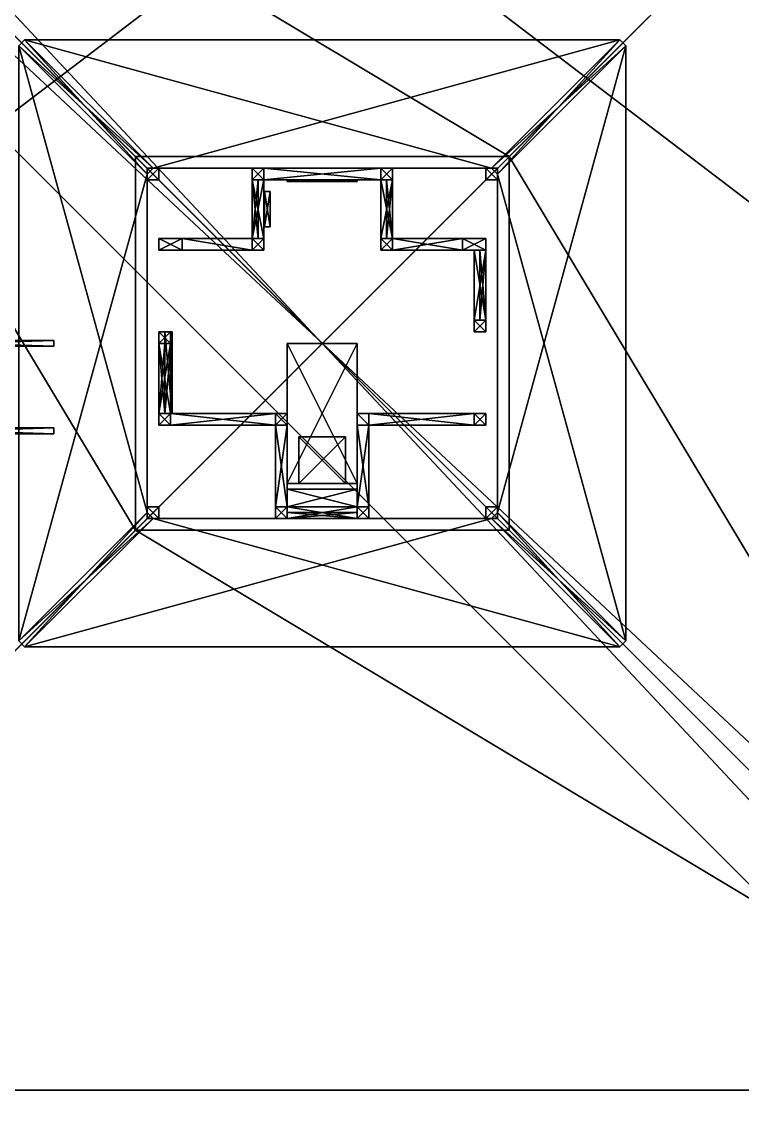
# Model space of a CAD drawing. Extents: x -6144 to 9632, y -5120 to 9632.
# Drawn here: x -1230 to -736, y -3084 to -2340 of the extents above; entities that cross this region are included whole.
import ezdxf

# ---------------------------------------------------------------- set-up
doc = ezdxf.new("R2010")
doc.units = 0

msp = doc.modelspace()

# ---------------------------------------------------------------- meshes
at = {"layer": 'OBJECT001', "color": 50}
mesh = msp.add_polyface(dxfattribs=at)
corners = [(-2233, -1429, 4992), (-2233, -1429, -10688), (-2155, -1351, -10688), (-2155, -1351, 4992), (-2155, -3769, 4992), (-2155, -3769, -10688), (-2233, -3691, -10688), (-2233, -3691, 4992), (185, -3691, 4992), (185, -3691, -10688), (107, -3769, -10688), (107, -3769, 4992), (107, -1351, 4992), (107, -1351, -10688), (185, -1429, -10688), (185, -1429, 4992)]
mesh.append_faces([[corners[k] for k in face] for face in [(1, 3, 0), (5, 7, 4), (9, 11, 8), (13, 15, 12), (6, 0, 7), (14, 8, 15), (10, 4, 11), (2, 12, 3), (1, 13, 2), (11, 15, 8)]], dxfattribs={"vtx0": -1})
mesh.append_faces([[corners[k] for k in face] for face in [(1, 5, 10), (1, 10, 9), (1, 9, 14), (1, 14, 13), (11, 7, 0), (11, 0, 3), (11, 3, 12), (11, 12, 15)]], dxfattribs={"vtx0": -1, "vtx2": -1})
mesh.append_faces([[corners[k] for k in face] for face in [(1, 2, 3), (5, 6, 7), (9, 10, 11), (13, 14, 15), (6, 1, 0), (14, 9, 8), (10, 5, 4), (2, 13, 12), (1, 6, 5), (11, 4, 7)]], dxfattribs={"vtx2": -1})
at = {"layer": 'OBJECT022', "color": 50}
mesh = msp.add_polyface(dxfattribs=at)
corners = [(-1056, -2680, 5280), (-1056, -2680, 5168), (-1056, -2672, 5168), (-1056, -2672, 5280), (-1048, -2672, 5280), (-1048, -2672, 5168), (-1048, -2680, 5168), (-1048, -2680, 5280)]
mesh.append_faces([[corners[k] for k in face] for face in [(1, 3, 0), (5, 7, 4), (6, 0, 7), (2, 4, 3), (1, 5, 2), (3, 7, 0)]], dxfattribs={"vtx0": -1})
mesh.append_faces([[corners[k] for k in face] for face in [(1, 2, 3), (5, 6, 7), (6, 1, 0), (2, 5, 4), (1, 6, 5), (3, 4, 7)]], dxfattribs={"vtx2": -1})
at = {"layer": 'OBJECT023', "color": 50}
mesh = msp.add_polyface(dxfattribs=at)
corners = [(-992, -2672, 5280), (-992, -2672, 5168), (-992, -2680, 5168), (-992, -2680, 5280), (-1000, -2680, 5168), (-1000, -2680, 5280), (-1000, -2672, 5168), (-1000, -2672, 5280)]
mesh.append_faces([[corners[k] for k in face] for face in [(1, 3, 0), (2, 5, 3), (1, 7, 6), (2, 6, 4), (0, 5, 7), (4, 7, 5)]], dxfattribs={"vtx0": -1})
mesh.append_faces([[corners[k] for k in face] for face in [(1, 2, 3), (2, 4, 5), (1, 0, 7), (2, 1, 6), (0, 3, 5), (4, 6, 7)]], dxfattribs={"vtx2": -1})
at = {"layer": 'OBJECT024', "color": 50}
mesh = msp.add_polyface(dxfattribs=at)
corners = [(-1056, -2672, 5264), (-1056, -2672, 5168), (-1056, -2616, 5168), (-1056, -2616, 5264), (-1048, -2616, 5264), (-1048, -2616, 5168), (-1048, -2672, 5168), (-1048, -2672, 5264)]
mesh.append_faces([[corners[k] for k in face] for face in [(1, 3, 0), (5, 7, 4), (6, 0, 7), (2, 4, 3), (1, 5, 2), (3, 7, 0)]], dxfattribs={"vtx0": -1})
mesh.append_faces([[corners[k] for k in face] for face in [(1, 2, 3), (5, 6, 7), (6, 1, 0), (2, 5, 4), (1, 6, 5), (3, 4, 7)]], dxfattribs={"vtx2": -1})
at = {"layer": 'OBJECT025', "color": 50}
mesh = msp.add_polyface(dxfattribs=at)
corners = [(-1000, -2672, 5264), (-1000, -2616, 5264), (-992, -2616, 5264), (-992, -2672, 5264), (-1000, -2616, 5168), (-1000, -2672, 5168), (-992, -2672, 5168), (-992, -2616, 5168)]
mesh.append_faces([[corners[k] for k in face] for face in [(1, 3, 0), (1, 5, 4), (3, 7, 6), (0, 6, 5), (2, 4, 7), (5, 7, 4)]], dxfattribs={"vtx0": -1})
mesh.append_faces([[corners[k] for k in face] for face in [(1, 2, 3), (1, 0, 5), (3, 2, 7), (0, 3, 6), (2, 1, 4), (5, 6, 7)]], dxfattribs={"vtx2": -1})
at = {"layer": 'OBJECT026', "color": 50}
mesh = msp.add_polyface(dxfattribs=at)
corners = [(-1128, -2616, 5264), (-1128, -2616, 5168), (-1128, -2608, 5168), (-1128, -2608, 5264), (-1056, -2608, 5264), (-1056, -2608, 5168), (-1056, -2616, 5168), (-1056, -2616, 5264)]
mesh.append_faces([[corners[k] for k in face] for face in [(1, 3, 0), (5, 7, 4), (6, 0, 7), (2, 4, 3), (1, 5, 2), (3, 7, 0)]], dxfattribs={"vtx0": -1})
mesh.append_faces([[corners[k] for k in face] for face in [(1, 2, 3), (5, 6, 7), (6, 1, 0), (2, 5, 4), (1, 6, 5), (3, 4, 7)]], dxfattribs={"vtx2": -1})
at = {"layer": 'OBJECT027', "color": 50}
mesh = msp.add_polyface(dxfattribs=at)
corners = [(-992, -2616, 5264), (-992, -2616, 5168), (-992, -2608, 5168), (-992, -2608, 5264), (-920, -2608, 5264), (-920, -2608, 5168), (-920, -2616, 5168), (-920, -2616, 5264)]
mesh.append_faces([[corners[k] for k in face] for face in [(1, 3, 0), (5, 7, 4), (6, 0, 7), (2, 4, 3), (1, 5, 2), (3, 7, 0)]], dxfattribs={"vtx0": -1})
mesh.append_faces([[corners[k] for k in face] for face in [(1, 2, 3), (5, 6, 7), (6, 1, 0), (2, 5, 4), (1, 6, 5), (3, 4, 7)]], dxfattribs={"vtx2": -1})
at = {"layer": 'OBJECT028', "color": 50}
mesh = msp.add_polyface(dxfattribs=at)
corners = [(-1000, -2608, 5168), (-992, -2608, 5168), (-992, -2608, 5280), (-1000, -2608, 5280), (-1000, -2616, 5168), (-992, -2616, 5168), (-1000, -2616, 5280), (-992, -2616, 5280)]
mesh.append_faces([[corners[k] for k in face] for face in [(1, 3, 0), (0, 5, 1), (3, 7, 6), (0, 6, 4), (1, 7, 2), (4, 7, 5)]], dxfattribs={"vtx0": -1})
mesh.append_faces([[corners[k] for k in face] for face in [(1, 2, 3), (0, 4, 5), (3, 2, 7), (0, 3, 6), (1, 5, 7), (4, 6, 7)]], dxfattribs={"vtx2": -1})
at = {"layer": 'OBJECT029', "color": 50}
mesh = msp.add_polyface(dxfattribs=at)
corners = [(-1056, -2616, 5280), (-1056, -2616, 5168), (-1056, -2608, 5168), (-1056, -2608, 5280), (-1048, -2608, 5280), (-1048, -2608, 5168), (-1048, -2616, 5168), (-1048, -2616, 5280)]
mesh.append_faces([[corners[k] for k in face] for face in [(1, 3, 0), (5, 7, 4), (6, 0, 7), (2, 4, 3), (1, 5, 2), (3, 7, 0)]], dxfattribs={"vtx0": -1})
mesh.append_faces([[corners[k] for k in face] for face in [(1, 2, 3), (5, 6, 7), (6, 1, 0), (2, 5, 4), (1, 6, 5), (3, 4, 7)]], dxfattribs={"vtx2": -1})
at = {"layer": 'OBJECT030', "color": 50}
mesh = msp.add_polyface(dxfattribs=at)
corners = [(-1136, -2616, 5280), (-1136, -2616, 5168), (-1136, -2608, 5168), (-1136, -2608, 5280), (-1128, -2608, 5280), (-1128, -2608, 5168), (-1128, -2616, 5168), (-1128, -2616, 5280)]
mesh.append_faces([[corners[k] for k in face] for face in [(1, 3, 0), (5, 7, 4), (6, 0, 7), (2, 4, 3), (1, 5, 2), (3, 7, 0)]], dxfattribs={"vtx0": -1})
mesh.append_faces([[corners[k] for k in face] for face in [(1, 2, 3), (5, 6, 7), (6, 1, 0), (2, 5, 4), (1, 6, 5), (3, 4, 7)]], dxfattribs={"vtx2": -1})
at = {"layer": 'OBJECT031', "color": 50}
mesh = msp.add_polyface(dxfattribs=at)
corners = [(-912, -2608, 5280), (-912, -2608, 5168), (-912, -2616, 5168), (-912, -2616, 5280), (-920, -2616, 5168), (-920, -2616, 5280), (-920, -2608, 5168), (-920, -2608, 5280)]
mesh.append_faces([[corners[k] for k in face] for face in [(1, 3, 0), (2, 5, 3), (1, 7, 6), (2, 6, 4), (0, 5, 7), (4, 7, 5)]], dxfattribs={"vtx0": -1})
mesh.append_faces([[corners[k] for k in face] for face in [(1, 2, 3), (2, 4, 5), (1, 0, 7), (2, 1, 6), (0, 3, 5), (4, 6, 7)]], dxfattribs={"vtx2": -1})
at = {"layer": 'OBJECT032', "color": 50}
mesh = msp.add_polyface(dxfattribs=at)
corners = [(-1136, -2560, 5280), (-1136, -2560, 5168), (-1136, -2552, 5168), (-1136, -2552, 5280), (-1128, -2552, 5280), (-1128, -2552, 5168), (-1128, -2560, 5168), (-1128, -2560, 5280)]
mesh.append_faces([[corners[k] for k in face] for face in [(1, 3, 0), (5, 7, 4), (6, 0, 7), (2, 4, 3), (1, 5, 2), (3, 7, 0)]], dxfattribs={"vtx0": -1})
mesh.append_faces([[corners[k] for k in face] for face in [(1, 2, 3), (5, 6, 7), (6, 1, 0), (2, 5, 4), (1, 6, 5), (3, 4, 7)]], dxfattribs={"vtx2": -1})
at = {"layer": 'OBJECT033', "color": 50}
mesh = msp.add_polyface(dxfattribs=at)
corners = [(-920, -2552, 5280), (-920, -2544, 5280), (-912, -2544, 5280), (-912, -2552, 5280), (-920, -2544, 5168), (-920, -2552, 5168), (-912, -2552, 5168), (-912, -2544, 5168)]
mesh.append_faces([[corners[k] for k in face] for face in [(1, 3, 0), (1, 5, 4), (3, 7, 6), (0, 6, 5), (2, 4, 7), (5, 7, 4)]], dxfattribs={"vtx0": -1})
mesh.append_faces([[corners[k] for k in face] for face in [(1, 2, 3), (1, 0, 5), (3, 2, 7), (0, 3, 6), (2, 1, 4), (5, 6, 7)]], dxfattribs={"vtx2": -1})
at = {"layer": 'OBJECT034', "color": 50}
mesh = msp.add_polyface(dxfattribs=at)
corners = [(-1136, -2496, 5280), (-1136, -2496, 5168), (-1136, -2488, 5168), (-1136, -2488, 5280), (-1120, -2488, 5280), (-1120, -2488, 5168), (-1120, -2496, 5168), (-1120, -2496, 5280)]
mesh.append_faces([[corners[k] for k in face] for face in [(1, 3, 0), (5, 7, 4), (6, 0, 7), (2, 4, 3), (1, 5, 2), (3, 7, 0)]], dxfattribs={"vtx0": -1})
mesh.append_faces([[corners[k] for k in face] for face in [(1, 2, 3), (5, 6, 7), (6, 1, 0), (2, 5, 4), (1, 6, 5), (3, 4, 7)]], dxfattribs={"vtx2": -1})
at = {"layer": 'OBJECT035', "color": 50}
mesh = msp.add_polyface(dxfattribs=at)
corners = [(-928, -2496, 5280), (-928, -2496, 5168), (-928, -2488, 5168), (-928, -2488, 5280), (-912, -2488, 5280), (-912, -2488, 5168), (-912, -2496, 5168), (-912, -2496, 5280)]
mesh.append_faces([[corners[k] for k in face] for face in [(1, 3, 0), (5, 7, 4), (6, 0, 7), (2, 4, 3), (1, 5, 2), (3, 7, 0)]], dxfattribs={"vtx0": -1})
mesh.append_faces([[corners[k] for k in face] for face in [(1, 2, 3), (5, 6, 7), (6, 1, 0), (2, 5, 4), (1, 6, 5), (3, 4, 7)]], dxfattribs={"vtx2": -1})
at = {"layer": 'OBJECT036', "color": 50}
mesh = msp.add_polyface(dxfattribs=at)
corners = [(-1120, -2488, 5168), (-1072, -2488, 5168), (-1072, -2488, 5264), (-1120, -2488, 5264), (-1120, -2496, 5168), (-1072, -2496, 5168), (-1120, -2496, 5264), (-1072, -2496, 5264)]
mesh.append_faces([[corners[k] for k in face] for face in [(1, 3, 0), (0, 5, 1), (3, 7, 6), (0, 6, 4), (1, 7, 2), (4, 7, 5)]], dxfattribs={"vtx0": -1})
mesh.append_faces([[corners[k] for k in face] for face in [(1, 2, 3), (0, 4, 5), (3, 2, 7), (0, 3, 6), (1, 5, 7), (4, 6, 7)]], dxfattribs={"vtx2": -1})
at = {"layer": 'OBJECT037', "color": 50}
mesh = msp.add_polyface(dxfattribs=at)
corners = [(-976, -2496, 5264), (-976, -2496, 5168), (-976, -2488, 5168), (-976, -2488, 5264), (-928, -2488, 5264), (-928, -2488, 5168), (-928, -2496, 5168), (-928, -2496, 5264)]
mesh.append_faces([[corners[k] for k in face] for face in [(1, 3, 0), (5, 7, 4), (6, 0, 7), (2, 4, 3), (1, 5, 2), (3, 7, 0)]], dxfattribs={"vtx0": -1})
mesh.append_faces([[corners[k] for k in face] for face in [(1, 2, 3), (5, 6, 7), (6, 1, 0), (2, 5, 4), (1, 6, 5), (3, 4, 7)]], dxfattribs={"vtx2": -1})
at = {"layer": 'OBJECT038', "color": 50}
mesh = msp.add_polyface(dxfattribs=at)
corners = [(-1072, -2496, 5280), (-1072, -2496, 5168), (-1072, -2488, 5168), (-1072, -2488, 5280), (-1064, -2488, 5280), (-1064, -2488, 5168), (-1064, -2496, 5168), (-1064, -2496, 5280)]
mesh.append_faces([[corners[k] for k in face] for face in [(1, 3, 0), (5, 7, 4), (6, 0, 7), (2, 4, 3), (1, 5, 2), (3, 7, 0)]], dxfattribs={"vtx0": -1})
mesh.append_faces([[corners[k] for k in face] for face in [(1, 2, 3), (5, 6, 7), (6, 1, 0), (2, 5, 4), (1, 6, 5), (3, 4, 7)]], dxfattribs={"vtx2": -1})
at = {"layer": 'OBJECT039', "color": 50}
mesh = msp.add_polyface(dxfattribs=at)
corners = [(-976, -2488, 5280), (-976, -2488, 5168), (-976, -2496, 5168), (-976, -2496, 5280), (-984, -2496, 5168), (-984, -2496, 5280), (-984, -2488, 5168), (-984, -2488, 5280)]
mesh.append_faces([[corners[k] for k in face] for face in [(1, 3, 0), (2, 5, 3), (1, 7, 6), (2, 6, 4), (0, 5, 7), (4, 7, 5)]], dxfattribs={"vtx0": -1})
mesh.append_faces([[corners[k] for k in face] for face in [(1, 2, 3), (2, 4, 5), (1, 0, 7), (2, 1, 6), (0, 3, 5), (4, 6, 7)]], dxfattribs={"vtx2": -1})
at = {"layer": 'OBJECT040', "color": 50}
mesh = msp.add_polyface(dxfattribs=at)
corners = [(-984, -2448, 5280), (-984, -2448, 5168), (-984, -2440, 5168), (-984, -2440, 5280), (-976, -2440, 5280), (-976, -2440, 5168), (-976, -2448, 5168), (-976, -2448, 5280)]
mesh.append_faces([[corners[k] for k in face] for face in [(1, 3, 0), (5, 7, 4), (6, 0, 7), (2, 4, 3), (1, 5, 2), (3, 7, 0)]], dxfattribs={"vtx0": -1})
mesh.append_faces([[corners[k] for k in face] for face in [(1, 2, 3), (5, 6, 7), (6, 1, 0), (2, 5, 4), (1, 6, 5), (3, 4, 7)]], dxfattribs={"vtx2": -1})
at = {"layer": 'OBJECT041', "color": 50}
mesh = msp.add_polyface(dxfattribs=at)
corners = [(-1072, -2448, 5280), (-1072, -2440, 5280), (-1064, -2440, 5280), (-1064, -2448, 5280), (-1072, -2440, 5168), (-1072, -2448, 5168), (-1064, -2448, 5168), (-1064, -2440, 5168)]
mesh.append_faces([[corners[k] for k in face] for face in [(1, 3, 0), (1, 5, 4), (3, 7, 6), (0, 6, 5), (2, 4, 7), (5, 7, 4)]], dxfattribs={"vtx0": -1})
mesh.append_faces([[corners[k] for k in face] for face in [(1, 2, 3), (1, 0, 5), (3, 2, 7), (0, 3, 6), (2, 1, 4), (5, 6, 7)]], dxfattribs={"vtx2": -1})
at = {"layer": 'OBJECT042', "color": 50}
mesh = msp.add_polyface(dxfattribs=at)
corners = [(-1144, -2680, 5288), (-1144, -2680, 5280), (-1144, -2440, 5280), (-1144, -2440, 5288), (-904, -2440, 5288), (-904, -2440, 5280), (-904, -2680, 5280), (-904, -2680, 5288)]
mesh.append_faces([[corners[k] for k in face] for face in [(1, 3, 0), (5, 7, 4), (6, 0, 7), (2, 4, 3), (1, 5, 2), (3, 7, 0)]], dxfattribs={"vtx0": -1})
mesh.append_faces([[corners[k] for k in face] for face in [(1, 2, 3), (5, 6, 7), (6, 1, 0), (2, 5, 4), (1, 6, 5), (3, 4, 7)]], dxfattribs={"vtx2": -1})
at = {"layer": 'OBJECT1027', "color": 50}
mesh = msp.add_polyface(dxfattribs=at)
corners = [(-1040, -2656, 5172), (-1040, -2656, 5168), (-1040, -2624, 5168), (-1040, -2624, 5172), (-1008, -2624, 5172), (-1008, -2624, 5168), (-1008, -2656, 5168), (-1008, -2656, 5172)]
mesh.append_faces([[corners[k] for k in face] for face in [(1, 3, 0), (5, 7, 4), (6, 0, 7), (2, 4, 3), (1, 5, 2), (3, 7, 0)]], dxfattribs={"vtx0": -1})
mesh.append_faces([[corners[k] for k in face] for face in [(1, 2, 3), (5, 6, 7), (6, 1, 0), (2, 5, 4), (1, 6, 5), (3, 4, 7)]], dxfattribs={"vtx2": -1})
at = {"layer": 'OBJECT1036', "color": 50}
mesh = msp.add_polyface(dxfattribs=at)
corners = [(-820, -2352, 5296), (-908, -2440, 5280), (-904, -2444, 5280), (-816, -2356, 5296), (-816, -2356, 5304), (-904, -2444, 5288), (-908, -2440, 5288), (-820, -2352, 5304)]
mesh.append_faces([[corners[k] for k in face] for face in [(1, 3, 0), (3, 5, 4), (1, 7, 6), (2, 6, 5), (0, 4, 7), (5, 7, 4)]], dxfattribs={"vtx0": -1})
mesh.append_faces([[corners[k] for k in face] for face in [(1, 2, 3), (3, 2, 5), (1, 0, 7), (2, 1, 6), (0, 3, 4), (5, 6, 7)]], dxfattribs={"vtx2": -1})
at = {"layer": 'OBJECT1073', "color": 50}
mesh = msp.add_polyface(dxfattribs=at)
corners = [(-816, -2764, 5304), (-904, -2676, 5288), (-904, -2444, 5288), (-816, -2356, 5304), (-816, -2356, 5296), (-904, -2444, 5280), (-904, -2676, 5280), (-816, -2764, 5296)]
mesh.append_faces([[corners[k] for k in face] for face in [(1, 3, 0), (5, 7, 4), (4, 2, 5), (6, 0, 7), (5, 1, 6), (7, 3, 4)]], dxfattribs={"vtx0": -1})
mesh.append_faces([[corners[k] for k in face] for face in [(1, 2, 3), (5, 6, 7), (4, 3, 2), (6, 1, 0), (5, 2, 1), (7, 0, 3)]], dxfattribs={"vtx2": -1})
at = {"layer": 'OBJECT1114', "color": 50}
mesh = msp.add_polyface(dxfattribs=at)
corners = [(-1232, -2764, 5296), (-1232, -2356, 5296), (-1232, -2356, 5304), (-1232, -2764, 5304), (-1144, -2444, 5280), (-1144, -2676, 5280), (-1144, -2676, 5288), (-1144, -2444, 5288)]
mesh.append_faces([[corners[k] for k in face] for face in [(1, 3, 0), (5, 7, 4), (0, 4, 1), (2, 6, 3), (1, 7, 2), (5, 3, 6)]], dxfattribs={"vtx0": -1})
mesh.append_faces([[corners[k] for k in face] for face in [(1, 2, 3), (5, 6, 7), (0, 5, 4), (2, 7, 6), (1, 4, 7), (5, 0, 3)]], dxfattribs={"vtx2": -1})
at = {"layer": 'OBJECT1190', "color": 50}
mesh = msp.add_polyface(dxfattribs=at)
corners = [(-1144, -2680, 5280), (-1144, -2680, 5168), (-1144, -2672, 5168), (-1144, -2672, 5280), (-1136, -2672, 5280), (-1136, -2672, 5168), (-1136, -2680, 5168), (-1136, -2680, 5280)]
mesh.append_faces([[corners[k] for k in face] for face in [(1, 3, 0), (5, 7, 4), (6, 0, 7), (2, 4, 3), (1, 5, 2), (3, 7, 0)]], dxfattribs={"vtx0": -1})
mesh.append_faces([[corners[k] for k in face] for face in [(1, 2, 3), (5, 6, 7), (6, 1, 0), (2, 5, 4), (1, 6, 5), (3, 4, 7)]], dxfattribs={"vtx2": -1})
at = {"layer": 'OBJECT1225', "color": 50}
mesh = msp.add_polyface(dxfattribs=at)
corners = [(-912, -2680, 5280), (-912, -2680, 5168), (-912, -2672, 5168), (-912, -2672, 5280), (-904, -2672, 5280), (-904, -2672, 5168), (-904, -2680, 5168), (-904, -2680, 5280)]
mesh.append_faces([[corners[k] for k in face] for face in [(1, 3, 0), (5, 7, 4), (6, 0, 7), (2, 4, 3), (1, 5, 2), (3, 7, 0)]], dxfattribs={"vtx0": -1})
mesh.append_faces([[corners[k] for k in face] for face in [(1, 2, 3), (5, 6, 7), (6, 1, 0), (2, 5, 4), (1, 6, 5), (3, 4, 7)]], dxfattribs={"vtx2": -1})
at = {"layer": 'OBJECT1226', "color": 50}
mesh = msp.add_polyface(dxfattribs=at)
corners = [(-1063.619995, -2480, 5212), (-1063.619995, -2480, 5168), (-1063.619995, -2456, 5168), (-1063.619995, -2456, 5212), (-1059.619995, -2456, 5212), (-1059.619995, -2456, 5168), (-1059.619995, -2480, 5168), (-1059.619995, -2480, 5212)]
mesh.append_faces([[corners[k] for k in face] for face in [(1, 3, 0), (5, 7, 4), (6, 0, 7), (2, 4, 3), (1, 5, 2), (3, 7, 0)]], dxfattribs={"vtx0": -1})
mesh.append_faces([[corners[k] for k in face] for face in [(1, 2, 3), (5, 6, 7), (6, 1, 0), (2, 5, 4), (1, 6, 5), (3, 4, 7)]], dxfattribs={"vtx2": -1})
at = {"layer": 'OBJECT1255', "color": 50}
mesh = msp.add_polyface(dxfattribs=at)
corners = [(-1136, -2608, 5216), (-1136, -2608, 5168), (-1136, -2560, 5168), (-1136, -2560, 5216), (-1128, -2560, 5216), (-1128, -2560, 5168), (-1128, -2608, 5168), (-1128, -2608, 5216)]
mesh.append_faces([[corners[k] for k in face] for face in [(1, 3, 0), (5, 7, 4), (6, 0, 7), (2, 4, 3), (1, 5, 2), (3, 7, 0)]], dxfattribs={"vtx0": -1})
mesh.append_faces([[corners[k] for k in face] for face in [(1, 2, 3), (5, 6, 7), (6, 1, 0), (2, 5, 4), (1, 6, 5), (3, 4, 7)]], dxfattribs={"vtx2": -1})
at = {"layer": 'OBJECT1312', "color": 50}
mesh = msp.add_polyface(dxfattribs=at)
corners = [(-820, -2768, 5304), (-908, -2680, 5288), (-904, -2676, 5288), (-816, -2764, 5304), (-908, -2680, 5280), (-820, -2768, 5296), (-816, -2764, 5296), (-904, -2676, 5280)]
mesh.append_faces([[corners[k] for k in face] for face in [(1, 3, 0), (5, 7, 4), (4, 0, 5), (6, 2, 7), (7, 1, 4), (3, 5, 0)]], dxfattribs={"vtx0": -1})
mesh.append_faces([[corners[k] for k in face] for face in [(1, 2, 3), (5, 6, 7), (4, 1, 0), (6, 3, 2), (7, 2, 1), (3, 6, 5)]], dxfattribs={"vtx2": -1})
at = {"layer": 'OBJECT133', "color": 50}
mesh = msp.add_polyface(dxfattribs=at)
corners = [(-1064, -2448, 5264), (-1064, -2448, 5168), (-1064, -2440, 5168), (-1064, -2440, 5264), (-984, -2440, 5264), (-984, -2440, 5168), (-984, -2448, 5168), (-984, -2448, 5264)]
mesh.append_faces([[corners[k] for k in face] for face in [(1, 3, 0), (5, 7, 4), (6, 0, 7), (2, 4, 3), (1, 5, 2), (3, 7, 0)]], dxfattribs={"vtx0": -1})
mesh.append_faces([[corners[k] for k in face] for face in [(1, 2, 3), (5, 6, 7), (6, 1, 0), (2, 5, 4), (1, 6, 5), (3, 4, 7)]], dxfattribs={"vtx2": -1})
at = {"layer": 'OBJECT1332', "color": 50}
mesh = msp.add_polyface(dxfattribs=at)
corners = [(-1336, -2562, 5236), (-1336, -2562, 5224), (-1336, -2558, 5224), (-1336, -2558, 5236), (-1208, -2558, 5148), (-1208, -2558, 5136), (-1208, -2562, 5136), (-1208, -2562, 5148)]
mesh.append_faces([[corners[k] for k in face] for face in [(1, 3, 0), (5, 7, 4), (6, 0, 7), (2, 4, 3), (1, 5, 2), (3, 7, 0)]], dxfattribs={"vtx0": -1})
mesh.append_faces([[corners[k] for k in face] for face in [(1, 2, 3), (5, 6, 7), (6, 1, 0), (2, 5, 4), (1, 6, 5), (3, 4, 7)]], dxfattribs={"vtx2": -1})
at = {"layer": 'OBJECT1345', "color": 50}
mesh = msp.add_polyface(dxfattribs=at)
corners = [(-1140, -2680, 5288), (-1228, -2768, 5304), (-1232, -2764, 5304), (-1144, -2676, 5288), (-1144, -2676, 5280), (-1232, -2764, 5296), (-1228, -2768, 5296), (-1140, -2680, 5280)]
mesh.append_faces([[corners[k] for k in face] for face in [(1, 3, 0), (5, 7, 4), (4, 2, 5), (6, 0, 7), (3, 7, 0), (5, 1, 6)]], dxfattribs={"vtx0": -1})
mesh.append_faces([[corners[k] for k in face] for face in [(1, 2, 3), (5, 6, 7), (4, 3, 2), (6, 1, 0), (3, 4, 7), (5, 2, 1)]], dxfattribs={"vtx2": -1})
at = {"layer": 'OBJECT1383', "color": 50}
mesh = msp.add_polyface(dxfattribs=at)
corners = [(-1144, -2440, 5168), (-1144, -2448, 5168), (-1136, -2448, 5168), (-1136, -2440, 5168), (-1144, -2448, 5280), (-1144, -2440, 5280), (-1136, -2440, 5280), (-1136, -2448, 5280)]
mesh.append_faces([[corners[k] for k in face] for face in [(1, 3, 0), (5, 7, 4), (0, 4, 1), (2, 6, 3), (1, 7, 2), (3, 5, 0)]], dxfattribs={"vtx0": -1})
mesh.append_faces([[corners[k] for k in face] for face in [(1, 2, 3), (5, 6, 7), (0, 5, 4), (2, 7, 6), (1, 4, 7), (3, 6, 5)]], dxfattribs={"vtx2": -1})
at = {"layer": 'OBJECT1388', "color": 50}
mesh = msp.add_polyface(dxfattribs=at)
corners = [(-1208, -2618, 5148), (-1208, -2618, 5136), (-1208, -2622, 5136), (-1208, -2622, 5148), (-1336, -2622, 5224), (-1336, -2622, 5236), (-1336, -2618, 5224), (-1336, -2618, 5236)]
mesh.append_faces([[corners[k] for k in face] for face in [(1, 3, 0), (2, 5, 3), (1, 7, 6), (2, 6, 4), (0, 5, 7), (4, 7, 5)]], dxfattribs={"vtx0": -1})
mesh.append_faces([[corners[k] for k in face] for face in [(1, 2, 3), (2, 4, 5), (1, 0, 7), (2, 1, 6), (0, 3, 5), (4, 6, 7)]], dxfattribs={"vtx2": -1})
at = {"layer": 'OBJECT1451', "color": 50}
mesh = msp.add_polyface(dxfattribs=at)
corners = [(-984, -2488, 5216), (-984, -2488, 5168), (-984, -2448, 5168), (-984, -2448, 5216), (-976, -2448, 5216), (-976, -2448, 5168), (-976, -2488, 5168), (-976, -2488, 5216)]
mesh.append_faces([[corners[k] for k in face] for face in [(1, 3, 0), (5, 7, 4), (6, 0, 7), (2, 4, 3), (1, 5, 2), (3, 7, 0)]], dxfattribs={"vtx0": -1})
mesh.append_faces([[corners[k] for k in face] for face in [(1, 2, 3), (5, 6, 7), (6, 1, 0), (2, 5, 4), (1, 6, 5), (3, 4, 7)]], dxfattribs={"vtx2": -1})
at = {"layer": 'OBJECT1458', "color": 50}
mesh = msp.add_polyface(dxfattribs=at)
corners = [(-912, -2448, 5280), (-912, -2448, 5168), (-912, -2440, 5168), (-912, -2440, 5280), (-904, -2440, 5280), (-904, -2440, 5168), (-904, -2448, 5168), (-904, -2448, 5280)]
mesh.append_faces([[corners[k] for k in face] for face in [(1, 3, 0), (5, 7, 4), (6, 0, 7), (2, 4, 3), (1, 5, 2), (3, 7, 0)]], dxfattribs={"vtx0": -1})
mesh.append_faces([[corners[k] for k in face] for face in [(1, 2, 3), (5, 6, 7), (6, 1, 0), (2, 5, 4), (1, 6, 5), (3, 4, 7)]], dxfattribs={"vtx2": -1})
at = {"layer": 'OBJECT1519', "color": 50}
mesh = msp.add_polyface(dxfattribs=at)
corners = [(-1064, -2488, 5168), (-1072, -2488, 5168), (-1072, -2488, 5216), (-1064, -2488, 5216), (-1072, -2448, 5168), (-1064, -2448, 5168), (-1064, -2448, 5216), (-1072, -2448, 5216)]
mesh.append_faces([[corners[k] for k in face] for face in [(1, 3, 0), (5, 7, 4), (4, 0, 5), (2, 6, 3), (1, 7, 2), (5, 3, 6)]], dxfattribs={"vtx0": -1})
mesh.append_faces([[corners[k] for k in face] for face in [(1, 2, 3), (5, 6, 7), (4, 1, 0), (2, 7, 6), (1, 4, 7), (5, 0, 3)]], dxfattribs={"vtx2": -1})
at = {"layer": 'OBJECT1597', "color": 50}
mesh = msp.add_polyface(dxfattribs=at)
corners = [(-820, -2768, 5296), (-1228, -2768, 5296), (-1228, -2768, 5304), (-820, -2768, 5304), (-1140, -2680, 5280), (-908, -2680, 5280), (-908, -2680, 5288), (-1140, -2680, 5288)]
mesh.append_faces([[corners[k] for k in face] for face in [(1, 3, 0), (5, 7, 4), (2, 6, 3), (4, 0, 5), (1, 7, 2), (5, 3, 6)]], dxfattribs={"vtx0": -1})
mesh.append_faces([[corners[k] for k in face] for face in [(1, 2, 3), (5, 6, 7), (2, 7, 6), (4, 1, 0), (1, 4, 7), (5, 0, 3)]], dxfattribs={"vtx2": -1})
at = {"layer": 'OBJECT1611', "color": 50}
mesh = msp.add_polyface(dxfattribs=at)
corners = [(-1048, -2680, 5216), (-1048, -2680, 5168), (-1048, -2672, 5168), (-1048, -2672, 5216), (-1000, -2672, 5216), (-1000, -2672, 5168), (-1000, -2680, 5168), (-1000, -2680, 5216)]
mesh.append_faces([[corners[k] for k in face] for face in [(1, 3, 0), (5, 7, 4), (6, 0, 7), (2, 4, 3), (1, 5, 2), (3, 7, 0)]], dxfattribs={"vtx0": -1})
mesh.append_faces([[corners[k] for k in face] for face in [(1, 2, 3), (5, 6, 7), (6, 1, 0), (2, 5, 4), (1, 6, 5), (3, 4, 7)]], dxfattribs={"vtx2": -1})
at = {"layer": 'OBJECT1633', "color": 50}
mesh = msp.add_polyface(dxfattribs=at)
corners = [(-908, -2440, 5280), (-1140, -2440, 5280), (-1140, -2440, 5288), (-908, -2440, 5288), (-1228, -2352, 5296), (-820, -2352, 5296), (-820, -2352, 5304), (-1228, -2352, 5304)]
mesh.append_faces([[corners[k] for k in face] for face in [(1, 3, 0), (5, 7, 4), (2, 6, 3), (4, 0, 5), (5, 3, 6), (1, 7, 2)]], dxfattribs={"vtx0": -1})
mesh.append_faces([[corners[k] for k in face] for face in [(1, 2, 3), (5, 6, 7), (2, 7, 6), (4, 1, 0), (5, 0, 3), (1, 4, 7)]], dxfattribs={"vtx2": -1})
at = {"layer": 'OBJECT181', "color": 50}
mesh = msp.add_polyface(dxfattribs=at)
corners = [(-2304, -1280, -11360), (2304, -1280, -11360), (2304, -1280, -11328), (-2304, -1280, -11328), (-2304, -4224, -11360), (2304, -4224, -11360), (-2304, -4224, -11328), (2304, -4224, -11328)]
mesh.append_faces([[corners[k] for k in face] for face in [(1, 3, 0), (0, 5, 1), (3, 7, 6), (0, 6, 4), (1, 7, 2), (4, 7, 5)]], dxfattribs={"vtx0": -1})
mesh.append_faces([[corners[k] for k in face] for face in [(1, 2, 3), (0, 4, 5), (3, 2, 7), (0, 3, 6), (1, 5, 7), (4, 6, 7)]], dxfattribs={"vtx2": -1})
at = {"layer": 'OBJECT353', "color": 50}
mesh = msp.add_polyface(dxfattribs=at)
corners = [(-1536, -3072, 5104), (-1536, -2048, 5104), (-1152, -2432, 5168), (-1152, -2688, 5168), (-896, -2688, 5168), (-896, -2432, 5168), (-512, -2048, 5104), (-512, -3072, 5104)]
mesh.append_faces([[corners[k] for k in face] for face in [(1, 3, 0), (5, 7, 4), (0, 6, 1), (2, 4, 3), (3, 7, 0), (5, 1, 6)]], dxfattribs={"vtx0": -1})
mesh.append_faces([[corners[k] for k in face] for face in [(1, 2, 3), (5, 6, 7), (0, 7, 6), (2, 5, 4), (3, 4, 7), (5, 2, 1)]], dxfattribs={"vtx2": -1})
at = {"layer": 'OBJECT354', "color": 50}
mesh = msp.add_polyface(dxfattribs=at)
corners = [(-2155, -3691, 5104), (-2155, -3691, 4992), (-2155, -1429, 4992), (-2155, -1429, 5104), (107, -1429, 5104), (107, -1429, 4992), (107, -3691, 4992), (107, -3691, 5104)]
mesh.append_faces([[corners[k] for k in face] for face in [(1, 3, 0), (5, 7, 4), (6, 0, 7), (2, 4, 3), (1, 5, 2), (3, 7, 0)]], dxfattribs={"vtx0": -1})
mesh.append_faces([[corners[k] for k in face] for face in [(1, 2, 3), (5, 6, 7), (6, 1, 0), (2, 5, 4), (1, 6, 5), (3, 4, 7)]], dxfattribs={"vtx2": -1})
at = {"layer": 'OBJECT355', "color": 50}
mesh = msp.add_polyface(dxfattribs=at)
corners = [(-6144, -5120, 9664), (-6144, -5120, 9408), (-6144, 3840, 9408), (-6144, 3840, 9664), (2560, 3840, 9664), (2560, 3840, 9408), (2560, -5120, 9408), (2560, -5120, 9664)]
mesh.append_faces([[corners[k] for k in face] for face in [(1, 3, 0), (5, 7, 4), (6, 0, 7), (2, 4, 3), (1, 5, 2), (3, 7, 0)]], dxfattribs={"vtx0": -1})
mesh.append_faces([[corners[k] for k in face] for face in [(1, 2, 3), (5, 6, 7), (6, 1, 0), (2, 5, 4), (1, 6, 5), (3, 4, 7)]], dxfattribs={"vtx2": -1})
at = {"layer": 'OBJECT356', "color": 50}
mesh = msp.add_polyface(dxfattribs=at)
corners = [(2560, -5120, -11616), (-6144, -5120, -11616), (-6144, -5120, -11360), (2560, -5120, -11360), (-6144, 3840, -11616), (2560, 3840, -11616), (2560, 3840, -11360), (-6144, 3840, -11360)]
mesh.append_faces([[corners[k] for k in face] for face in [(1, 3, 0), (5, 7, 4), (4, 0, 5), (2, 6, 3), (1, 7, 2), (5, 3, 6)]], dxfattribs={"vtx0": -1})
mesh.append_faces([[corners[k] for k in face] for face in [(1, 2, 3), (5, 6, 7), (4, 1, 0), (2, 7, 6), (1, 4, 7), (5, 0, 3)]], dxfattribs={"vtx2": -1})
at = {"layer": 'OBJECT628', "color": 50}
mesh = msp.add_polyface(dxfattribs=at)
corners = [(-1136, -2608, 5280), (-1136, -2608, 5216), (-1136, -2560, 5216), (-1136, -2560, 5280), (-1132, -2560, 5280), (-1132, -2560, 5216), (-1132, -2608, 5216), (-1132, -2608, 5280)]
mesh.append_faces([[corners[k] for k in face] for face in [(1, 3, 0), (5, 7, 4), (6, 0, 7), (2, 4, 3), (1, 5, 2), (3, 7, 0)]], dxfattribs={"vtx0": -1})
mesh.append_faces([[corners[k] for k in face] for face in [(1, 2, 3), (5, 6, 7), (6, 1, 0), (2, 5, 4), (1, 6, 5), (3, 4, 7)]], dxfattribs={"vtx2": -1})
at = {"layer": 'OBJECT629', "color": 50}
mesh = msp.add_polyface(dxfattribs=at)
corners = [(-1000, -2680, 5216), (-1048, -2680, 5216), (-1048, -2680, 5280), (-1000, -2680, 5280), (-1048, -2676, 5216), (-1000, -2676, 5216), (-1000, -2676, 5280), (-1048, -2676, 5280)]
mesh.append_faces([[corners[k] for k in face] for face in [(1, 3, 0), (5, 7, 4), (4, 0, 5), (2, 6, 3), (1, 7, 2), (5, 3, 6)]], dxfattribs={"vtx0": -1})
mesh.append_faces([[corners[k] for k in face] for face in [(1, 2, 3), (5, 6, 7), (4, 1, 0), (2, 7, 6), (1, 4, 7), (5, 0, 3)]], dxfattribs={"vtx2": -1})
at = {"layer": 'OBJECT630', "color": 50}
mesh = msp.add_polyface(dxfattribs=at)
corners = [(-916, -2544, 5280), (-916, -2544, 5216), (-916, -2496, 5216), (-916, -2496, 5280), (-912, -2496, 5280), (-912, -2496, 5216), (-912, -2544, 5216), (-912, -2544, 5280)]
mesh.append_faces([[corners[k] for k in face] for face in [(1, 3, 0), (5, 7, 4), (6, 0, 7), (2, 4, 3), (1, 5, 2), (3, 7, 0)]], dxfattribs={"vtx0": -1})
mesh.append_faces([[corners[k] for k in face] for face in [(1, 2, 3), (5, 6, 7), (6, 1, 0), (2, 5, 4), (1, 6, 5), (3, 4, 7)]], dxfattribs={"vtx2": -1})
at = {"layer": 'OBJECT631', "color": 50}
mesh = msp.add_polyface(dxfattribs=at)
corners = [(-980, -2488, 5280), (-980, -2488, 5216), (-980, -2448, 5216), (-980, -2448, 5280), (-976, -2448, 5280), (-976, -2448, 5216), (-976, -2488, 5216), (-976, -2488, 5280)]
mesh.append_faces([[corners[k] for k in face] for face in [(1, 3, 0), (5, 7, 4), (6, 0, 7), (2, 4, 3), (1, 5, 2), (3, 7, 0)]], dxfattribs={"vtx0": -1})
mesh.append_faces([[corners[k] for k in face] for face in [(1, 2, 3), (5, 6, 7), (6, 1, 0), (2, 5, 4), (1, 6, 5), (3, 4, 7)]], dxfattribs={"vtx2": -1})
at = {"layer": 'OBJECT632', "color": 50}
mesh = msp.add_polyface(dxfattribs=at)
corners = [(-1072, -2488, 5280), (-1072, -2488, 5216), (-1072, -2448, 5216), (-1072, -2448, 5280), (-1068, -2448, 5280), (-1068, -2448, 5216), (-1068, -2488, 5216), (-1068, -2488, 5280)]
mesh.append_faces([[corners[k] for k in face] for face in [(1, 3, 0), (5, 7, 4), (6, 0, 7), (2, 4, 3), (1, 5, 2), (3, 7, 0)]], dxfattribs={"vtx0": -1})
mesh.append_faces([[corners[k] for k in face] for face in [(1, 2, 3), (5, 6, 7), (6, 1, 0), (2, 5, 4), (1, 6, 5), (3, 4, 7)]], dxfattribs={"vtx2": -1})
at = {"layer": 'OBJECT633', "color": 50}
mesh = msp.add_polyface(dxfattribs=at)
corners = [(-1048, -2672, 5280), (-1048, -2672, 5168), (-1048, -2660, 5168), (-1048, -2660, 5280), (-1000, -2660, 5280), (-1000, -2660, 5168), (-1000, -2672, 5168), (-1000, -2672, 5280)]
mesh.append_faces([[corners[k] for k in face] for face in [(1, 3, 0), (5, 7, 4), (6, 0, 7), (2, 4, 3), (1, 5, 2), (3, 7, 0)]], dxfattribs={"vtx0": -1})
mesh.append_faces([[corners[k] for k in face] for face in [(1, 2, 3), (5, 6, 7), (6, 1, 0), (2, 5, 4), (1, 6, 5), (3, 4, 7)]], dxfattribs={"vtx2": -1})
at = {"layer": 'OBJECT734', "color": 50}
mesh = msp.add_polyface(dxfattribs=at)
corners = [(-5888, -4864, -320), (-5888, -4864, -576), (-5888, 3584, -576), (-5888, 3584, -320), (2304, 3584, -320), (2304, 3584, -576), (2304, -4864, -576), (2304, -4864, -320)]
mesh.append_faces([[corners[k] for k in face] for face in [(1, 3, 0), (5, 7, 4), (6, 0, 7), (2, 4, 3), (1, 5, 2), (3, 7, 0)]], dxfattribs={"vtx0": -1})
mesh.append_faces([[corners[k] for k in face] for face in [(1, 2, 3), (5, 6, 7), (6, 1, 0), (2, 5, 4), (1, 6, 5), (3, 4, 7)]], dxfattribs={"vtx2": -1})
at = {"layer": 'OBJECT848', "color": 50}
mesh = msp.add_polyface(dxfattribs=at)
corners = [(-1132, -2608, 5280), (-1132, -2608, 5168), (-1132, -2552, 5168), (-1132, -2552, 5280), (-1127, -2552, 5280), (-1127, -2552, 5168), (-1127, -2608, 5168), (-1127, -2608, 5280)]
mesh.append_faces([[corners[k] for k in face] for face in [(1, 3, 0), (5, 7, 4), (6, 0, 7), (2, 4, 3), (1, 5, 2), (3, 7, 0)]], dxfattribs={"vtx0": -1})
mesh.append_faces([[corners[k] for k in face] for face in [(1, 2, 3), (5, 6, 7), (6, 1, 0), (2, 5, 4), (1, 6, 5), (3, 4, 7)]], dxfattribs={"vtx2": -1})
at = {"layer": 'OBJECT851', "color": 50}
mesh = msp.add_polyface(dxfattribs=at)
corners = [(-1048, -2656, 5280), (-1048, -2560, 5280), (-1000, -2560, 5280), (-1000, -2656, 5280), (-1048, -2560, 5168), (-1048, -2656, 5168), (-1000, -2656, 5168), (-1000, -2560, 5168)]
mesh.append_faces([[corners[k] for k in face] for face in [(1, 3, 0), (1, 5, 4), (3, 7, 6), (0, 6, 5), (2, 4, 7), (5, 7, 4)]], dxfattribs={"vtx0": -1})
mesh.append_faces([[corners[k] for k in face] for face in [(1, 2, 3), (1, 0, 5), (3, 2, 7), (0, 3, 6), (2, 1, 4), (5, 6, 7)]], dxfattribs={"vtx2": -1})
at = {"layer": 'OBJECT852', "color": 50}
mesh = msp.add_polyface(dxfattribs=at)
corners = [(-1048, -2449, 5280), (-1048, -2449, 5168), (-1048, -2448, 5168), (-1048, -2448, 5280), (-1000, -2448, 5280), (-1000, -2448, 5168), (-1000, -2449, 5168), (-1000, -2449, 5280)]
mesh.append_faces([[corners[k] for k in face] for face in [(1, 3, 0), (5, 7, 4), (6, 0, 7), (2, 4, 3), (1, 5, 2), (3, 7, 0)]], dxfattribs={"vtx0": -1})
mesh.append_faces([[corners[k] for k in face] for face in [(1, 2, 3), (5, 6, 7), (6, 1, 0), (2, 5, 4), (1, 6, 5), (3, 4, 7)]], dxfattribs={"vtx2": -1})
at = {"layer": 'OBJECT864', "color": 50}
mesh = msp.add_polyface(dxfattribs=at)
corners = [(-2368, -3264, -11263.597656), (-2368, -3264, -11327.597656), (-2368, -1216, -11327.597656), (-2368, -1216, -11263.599609), (320, -1216, -11263.597656), (320, -1216, -11327.597656), (320, -3264, -11327.597656), (320, -3264, -11263.599609)]
mesh.append_faces([[corners[k] for k in face] for face in [(1, 3, 0), (5, 7, 4), (6, 0, 7), (2, 4, 3), (1, 5, 2), (3, 7, 0)]], dxfattribs={"vtx0": -1})
mesh.append_faces([[corners[k] for k in face] for face in [(1, 2, 3), (5, 6, 7), (6, 1, 0), (2, 5, 4), (1, 6, 5), (3, 4, 7)]], dxfattribs={"vtx2": -1})
at = {"layer": 'OBJECT902', "color": 50}
mesh = msp.add_polyface(dxfattribs=at)
corners = [(-4608, -3584, -10496), (-4608, -3584, -11336), (-4608, 2816, -11336), (-4608, 2816, -10496), (256, 2816, -10496), (256, 2816, -11336), (256, -3584, -11336), (256, -3584, -10496)]
mesh.append_faces([[corners[k] for k in face] for face in [(1, 3, 0), (5, 7, 4), (6, 0, 7), (2, 4, 3), (1, 5, 2), (3, 7, 0)]], dxfattribs={"vtx0": -1})
mesh.append_faces([[corners[k] for k in face] for face in [(1, 2, 3), (5, 6, 7), (6, 1, 0), (2, 5, 4), (1, 6, 5), (3, 4, 7)]], dxfattribs={"vtx2": -1})
at = {"layer": 'OBJECT920', "color": 50}
mesh = msp.add_polyface(dxfattribs=at)
corners = [(-920, -2544, 5216), (-920, -2544, 5168), (-920, -2496, 5168), (-920, -2496, 5216), (-912, -2496, 5216), (-912, -2496, 5168), (-912, -2544, 5168), (-912, -2544, 5216)]
mesh.append_faces([[corners[k] for k in face] for face in [(1, 3, 0), (5, 7, 4), (6, 0, 7), (2, 4, 3), (1, 5, 2), (3, 7, 0)]], dxfattribs={"vtx0": -1})
mesh.append_faces([[corners[k] for k in face] for face in [(1, 2, 3), (5, 6, 7), (6, 1, 0), (2, 5, 4), (1, 6, 5), (3, 4, 7)]], dxfattribs={"vtx2": -1})
at = {"layer": 'OBJECT980', "color": 50}
mesh = msp.add_polyface(dxfattribs=at)
corners = [(-1144, -2444, 5288), (-1232, -2356, 5304), (-1228, -2352, 5304), (-1140, -2440, 5288), (-1232, -2356, 5296), (-1144, -2444, 5280), (-1140, -2440, 5280), (-1228, -2352, 5296)]
mesh.append_faces([[corners[k] for k in face] for face in [(1, 3, 0), (5, 7, 4), (6, 2, 7), (4, 0, 5), (3, 5, 0), (7, 1, 4)]], dxfattribs={"vtx0": -1})
mesh.append_faces([[corners[k] for k in face] for face in [(1, 2, 3), (5, 6, 7), (6, 3, 2), (4, 1, 0), (3, 6, 5), (7, 2, 1)]], dxfattribs={"vtx2": -1})

doc.saveas('drawing.dxf')
